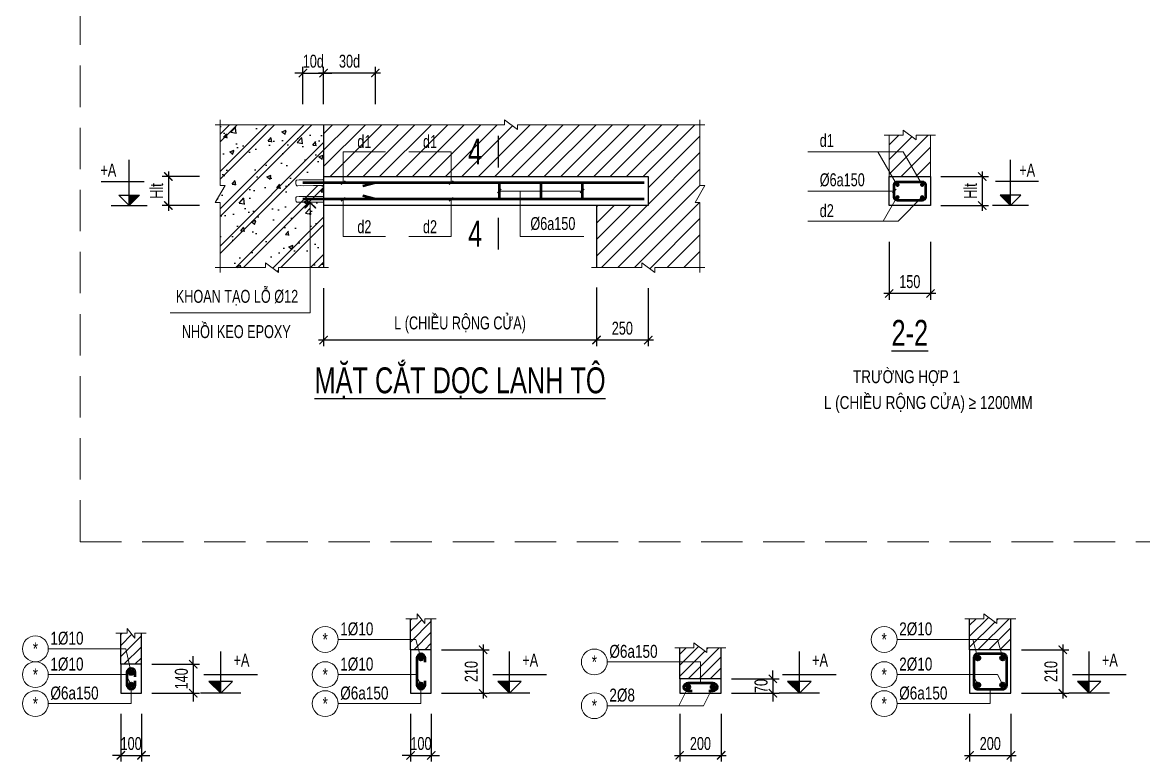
# Model space of a CAD drawing. Header units: millimetres. Extents: x 0 to 84100, y 0 to 158663.
# Drawn here: x 11077 to 16493, y 18820 to 22391 of the extents above; entities that cross this region are included whole.
import ezdxf
from ezdxf.enums import TextEntityAlignment as Align

# ---------------------------------------------------------------- set-up
doc = ezdxf.new("R2010")
doc.units = ezdxf.units.MM
doc.header["$LTSCALE"] = 800
doc.header["$MEASUREMENT"] = 0
doc.linetypes.add('HIDDEN', pattern=[0.375, 0.25, -0.125])
doc.layers.get('DEFPOINTS').update_dxf_attribs({"color": 87})
for name, color, linetype in [('CDC.02.DIM', 1, 'Continuous'), ('CDC.03.BORDER', 3, 'Continuous'), ('CDC.06.TEXT', 2, 'Continuous'), ('CDC.10.HATCH', 9, 'Continuous')]:
    doc.layers.add(name, color=color, linetype=linetype)
for name, color, linetype, lineweight in [('CDC.04.HIDDEN', 8, 'HIDDEN', 15), ('CDC.05.STEEL', 4, 'Continuous', 50), ('CDC.11.NOTE', 8, 'Continuous', 18), ('CDC.14.STEELNUM', 9, 'Continuous', 18), ('STEEL_NODE', 6, 'Continuous', 50)]:
    doc.layers.add(name, color=color, linetype=linetype, lineweight=lineweight)
doc.styles.add('KCS_SMTEXT', font='arial.ttf', dxfattribs={"width": 0.7})
doc.dimstyles.new('KCS_DIM25', dxfattribs={"dimtxt": 62.5, "dimasz": 40, "dimexe": 30, "dimexo": 0, "dimgap": 25, "dimtad": 1, "dimdec": 0, "dimzin": 13, "dimdsep": 46, "dimtxsty": 'KCS_SMTEXT', "dimblk": 'ARCHTICK', "dimcen": 0, "dimdle": 25, "dimclrd": 1, "dimclre": 1, "dimclrt": 2, "dimadec": 0, "dimazin": 0, "dimtfac": 1, "dimtdec": 0, "dimtix": 1, "dimtmove": 2, "dimatfit": 3, "dimfxl": 1, "dimtolj": 1, "dimtzin": 13, "dimarcsym": 0})

# ---------------------------------------------------------------- blocks, each defined once
blk = doc.blocks.new('_ArchTick')
at = {"color": 0, "linetype": 'ByBlock', "const_width": 0.15}
blk.add_lwpolyline([(-0.5, -0.5), (0.5, 0.5)], dxfattribs=at)
blk = doc.blocks.new('*D270')
at = {"layer": 'CDC.02.DIM', "color": 1, "lineweight": -2, "ltscale": 0.5, "transparency": 16777216}
for p, q in [((12532.1, 21106.6), (12532.1, 20826.6)), ((13849.8, 21110), (13849.8, 20826.6)), ((13874.8, 20856.6), (12507.1, 20856.6))]:
    blk.add_line(p, q, dxfattribs=at)
at = {"layer": 'DEFPOINTS', "color": 0, "ltscale": 0.5, "transparency": 16777216}
for p in [(12532.1, 21106.6), (13849.8, 21110), (12532.1, 20856.6)]:
    blk.add_point(p, dxfattribs=at)
at = {"layer": 'CDC.02.DIM', "color": 1, "lineweight": -2, "ltscale": 0.5, "transparency": 16777216, "xscale": 40, "yscale": 40, "zscale": 40, "rotation": 180}
blk.add_blockref('_ArchTick', (12532.1, 20856.6), dxfattribs=at)
at = {"layer": 'CDC.02.DIM', "color": 1, "lineweight": -2, "ltscale": 0.5, "transparency": 16777216, "xscale": 40, "yscale": 40, "zscale": 40}
blk.add_blockref('_ArchTick', (13849.8, 20856.6), dxfattribs=at)
at = {"layer": 'CDC.02.DIM', "color": 2, "ltscale": 0.5, "transparency": 16777216, "insert": (13191, 20929.9), "char_height": 62.5, "attachment_point": 5, "style": 'KCS_SMTEXT'}
blk.add_mtext('\\A1;L (CHIỀU RỘNG CỬA)', dxfattribs=at)
blk = doc.blocks.new('*D271')
at = {"layer": 'CDC.02.DIM', "color": 1, "lineweight": -2, "ltscale": 0.5, "transparency": 16777216}
for p, q in [((13849.8, 21106.6), (13849.8, 20826.6)), ((14099.8, 21107.1), (14099.8, 20826.6)), ((14124.8, 20856.6), (13824.8, 20856.6))]:
    blk.add_line(p, q, dxfattribs=at)
at = {"layer": 'DEFPOINTS', "color": 0, "ltscale": 0.5, "transparency": 16777216}
for p in [(13849.8, 21106.6), (14099.8, 21107.1), (13849.8, 20856.6)]:
    blk.add_point(p, dxfattribs=at)
at = {"layer": 'CDC.02.DIM', "color": 1, "lineweight": -2, "ltscale": 0.5, "transparency": 16777216, "xscale": 40, "yscale": 40, "zscale": 40, "rotation": 180}
blk.add_blockref('_ArchTick', (13849.8, 20856.6), dxfattribs=at)
at = {"layer": 'CDC.02.DIM', "color": 1, "lineweight": -2, "ltscale": 0.5, "transparency": 16777216, "xscale": 40, "yscale": 40, "zscale": 40}
blk.add_blockref('_ArchTick', (14099.8, 20856.6), dxfattribs=at)
at = {"layer": 'CDC.02.DIM', "color": 2, "ltscale": 0.5, "transparency": 16777216, "insert": (13974.8, 20913.5), "char_height": 62.5, "attachment_point": 5, "style": 'KCS_SMTEXT'}
blk.add_mtext('\\A1;250', dxfattribs=at)
blk = doc.blocks.new('*D272')
at = {"layer": 'CDC.02.DIM', "color": 1, "lineweight": -2, "ltscale": 0.5, "transparency": 16777216}
for p, q in [((11782.1, 21671.6), (11782.1, 21481.6)), ((11932.1, 21646.6), (11752.1, 21646.6)), ((11932.1, 21506.6), (11752.1, 21506.6))]:
    blk.add_line(p, q, dxfattribs=at)
at = {"layer": 'DEFPOINTS', "color": 0, "ltscale": 0.5, "transparency": 16777216}
for p in [(11932.1, 21646.6), (11782.1, 21506.6), (11932.1, 21506.6)]:
    blk.add_point(p, dxfattribs=at)
at = {"layer": 'CDC.02.DIM', "color": 1, "lineweight": -2, "ltscale": 0.5, "transparency": 16777216, "xscale": 40, "yscale": 40, "zscale": 40}
for p, rotation in [((11782.1, 21646.6), 90), ((11782.1, 21506.6), 270)]:
    blk.add_blockref('_ArchTick', p, dxfattribs=dict(at, rotation=rotation))
at = {"layer": 'CDC.02.DIM', "color": 2, "ltscale": 0.5, "transparency": 16777216, "insert": (11725.6, 21576.6), "char_height": 62.5, "attachment_point": 5, "rotation": 90, "style": 'KCS_SMTEXT'}
blk.add_mtext('\\A1;{\\C7;Hlt}', dxfattribs=at)
blk = doc.blocks.new('*D273')
at = {"layer": 'CDC.02.DIM', "color": 1, "lineweight": -2, "ltscale": 0.5, "transparency": 16777216}
for p, q in [((12532.1, 21996.6), (12532.1, 22176.6)), ((12782.1, 21996.2), (12782.1, 22176.6)), ((12807.1, 22146.6), (12507.1, 22146.6))]:
    blk.add_line(p, q, dxfattribs=at)
at = {"layer": 'DEFPOINTS', "color": 0, "ltscale": 0.5, "transparency": 16777216}
for p in [(12532.1, 22146.6), (12532.1, 21996.6), (12782.1, 21996.2)]:
    blk.add_point(p, dxfattribs=at)
at = {"layer": 'CDC.02.DIM', "color": 1, "lineweight": -2, "ltscale": 0.5, "transparency": 16777216, "xscale": 40, "yscale": 40, "zscale": 40, "rotation": 180}
blk.add_blockref('_ArchTick', (12532.1, 22146.6), dxfattribs=at)
at = {"layer": 'CDC.02.DIM', "color": 1, "lineweight": -2, "ltscale": 0.5, "transparency": 16777216, "xscale": 40, "yscale": 40, "zscale": 40}
blk.add_blockref('_ArchTick', (12782.1, 22146.6), dxfattribs=at)
at = {"layer": 'CDC.02.DIM', "color": 2, "ltscale": 0.5, "transparency": 16777216, "insert": (12657.1, 22203.5), "char_height": 62.5, "attachment_point": 5, "style": 'KCS_SMTEXT'}
blk.add_mtext('\\A1;{\\C7;30d}', dxfattribs=at)
blk = doc.blocks.new('*D274')
at = {"layer": 'CDC.02.DIM', "color": 1, "lineweight": -2, "ltscale": 0.5, "transparency": 16777216}
for p, q in [((12432.1, 21996.6), (12432.1, 22176.6)), ((12532.1, 21996.6), (12532.1, 22176.6)), ((12432.1, 22146.6), (12392.1, 22146.6)), ((12432.1, 22146.6), (12532.1, 22146.6)), ((12532.1, 22146.6), (12572.1, 22146.6))]:
    blk.add_line(p, q, dxfattribs=at)
at = {"layer": 'DEFPOINTS', "color": 0, "ltscale": 0.5, "transparency": 16777216}
for p in [(12532.1, 22146.6), (12432.1, 21996.6), (12532.1, 21996.6)]:
    blk.add_point(p, dxfattribs=at)
at = {"layer": 'CDC.02.DIM', "color": 1, "lineweight": -2, "ltscale": 0.5, "transparency": 16777216, "xscale": 40, "yscale": 40, "zscale": 40}
blk.add_blockref('_ArchTick', (12432.1, 22146.6), dxfattribs=at)
at = {"layer": 'CDC.02.DIM', "color": 1, "lineweight": -2, "ltscale": 0.5, "transparency": 16777216, "xscale": 40, "yscale": 40, "zscale": 40, "rotation": 180}
blk.add_blockref('_ArchTick', (12532.1, 22146.6), dxfattribs=at)
at = {"layer": 'CDC.02.DIM', "color": 2, "ltscale": 0.5, "transparency": 16777216, "insert": (12482.1, 22203.5), "char_height": 62.5, "attachment_point": 5, "style": 'KCS_SMTEXT'}
blk.add_mtext('\\A1;{\\C7;10d}', dxfattribs=at)
blk = doc.blocks.new('*D295')
at = {"layer": 'CDC.02.DIM', "color": 1, "lineweight": -2, "ltscale": 0.5, "transparency": 16777216}
for p, q in [((15263.4, 21331.6), (15263.4, 21051.6)), ((15463.4, 21331.6), (15463.4, 21051.6)), ((15488.4, 21081.6), (15238.4, 21081.6))]:
    blk.add_line(p, q, dxfattribs=at)
at = {"layer": 'DEFPOINTS', "color": 0, "ltscale": 0.5, "transparency": 16777216}
for p in [(15263.4, 21331.6), (15463.4, 21331.6), (15263.4, 21081.6)]:
    blk.add_point(p, dxfattribs=at)
at = {"layer": 'CDC.02.DIM', "color": 1, "lineweight": -2, "ltscale": 0.5, "transparency": 16777216, "xscale": 40, "yscale": 40, "zscale": 40, "rotation": 180}
blk.add_blockref('_ArchTick', (15263.4, 21081.6), dxfattribs=at)
at = {"layer": 'CDC.02.DIM', "color": 1, "lineweight": -2, "ltscale": 0.5, "transparency": 16777216, "xscale": 40, "yscale": 40, "zscale": 40}
blk.add_blockref('_ArchTick', (15463.4, 21081.6), dxfattribs=at)
at = {"layer": 'CDC.02.DIM', "color": 2, "ltscale": 0.5, "transparency": 16777216, "insert": (15363.4, 21138.5), "char_height": 62.5, "attachment_point": 5, "style": 'KCS_SMTEXT'}
blk.add_mtext('\\A1;{\\C7;150}', dxfattribs=at)
blk = doc.blocks.new('*D296')
at = {"layer": 'CDC.02.DIM', "color": 1, "lineweight": -2, "ltscale": 0.5, "transparency": 16777216}
for p, q in [((15713.4, 21671.6), (15713.4, 21481.6)), ((15513.4, 21646.6), (15743.4, 21646.6)), ((15513.4, 21506.6), (15743.4, 21506.6))]:
    blk.add_line(p, q, dxfattribs=at)
at = {"layer": 'DEFPOINTS', "color": 0, "ltscale": 0.5, "transparency": 16777216}
for p in [(15513.4, 21646.6), (15513.4, 21506.6), (15713.4, 21506.6)]:
    blk.add_point(p, dxfattribs=at)
at = {"layer": 'CDC.02.DIM', "color": 1, "lineweight": -2, "ltscale": 0.5, "transparency": 16777216, "xscale": 40, "yscale": 40, "zscale": 40}
for p, rotation in [((15713.4, 21646.6), 90), ((15713.4, 21506.6), 270)]:
    blk.add_blockref('_ArchTick', p, dxfattribs=dict(at, rotation=rotation))
at = {"layer": 'CDC.02.DIM', "color": 2, "ltscale": 0.5, "transparency": 16777216, "insert": (15656.8, 21576.6), "char_height": 62.5, "attachment_point": 5, "rotation": 90, "style": 'KCS_SMTEXT'}
blk.add_mtext('\\A1;{\\C7;Hlt}', dxfattribs=at)
blk = doc.blocks.new('*D313')
at = {"layer": 'CDC.02.DIM', "color": 1, "lineweight": -2, "transparency": 16777216}
for p, q in [((11552.1, 19050), (11552.1, 18820)), ((11652.1, 19050), (11652.1, 18820)), ((11552.1, 18850), (11512.1, 18850)), ((11552.1, 18850), (11652.1, 18850)), ((11652.1, 18850), (11692.1, 18850))]:
    blk.add_line(p, q, dxfattribs=at)
at = {"layer": 'DEFPOINTS', "color": 0, "transparency": 16777216}
for p in [(11552.1, 19050), (11652.1, 19050), (11652.1, 18850)]:
    blk.add_point(p, dxfattribs=at)
at = {"layer": 'CDC.02.DIM', "color": 1, "lineweight": -2, "transparency": 16777216, "xscale": 40, "yscale": 40, "zscale": 40}
blk.add_blockref('_ArchTick', (11552.1, 18850), dxfattribs=at)
at = {"layer": 'CDC.02.DIM', "color": 1, "lineweight": -2, "transparency": 16777216, "xscale": 40, "yscale": 40, "zscale": 40, "rotation": 180}
blk.add_blockref('_ArchTick', (11652.1, 18850), dxfattribs=at)
at = {"layer": 'CDC.02.DIM', "color": 2, "transparency": 16777216, "insert": (11602.1, 18906.9), "char_height": 62.5, "attachment_point": 5, "style": 'KCS_SMTEXT'}
blk.add_mtext('\\A1;100', dxfattribs=at)
blk = doc.blocks.new('*D314')
at = {"layer": 'CDC.02.DIM', "color": 1, "lineweight": -2, "transparency": 16777216}
for p, q in [((11702.1, 19290), (11932.1, 19290)), ((11902.1, 19290), (11902.1, 19330)), ((11902.1, 19290), (11902.1, 19150)), ((11702.1, 19150), (11932.1, 19150)), ((11902.1, 19150), (11902.1, 19110))]:
    blk.add_line(p, q, dxfattribs=at)
at = {"layer": 'DEFPOINTS', "color": 0, "transparency": 16777216}
for p in [(11702.1, 19290), (11702.1, 19150), (11902.1, 19150)]:
    blk.add_point(p, dxfattribs=at)
at = {"layer": 'CDC.02.DIM', "color": 1, "lineweight": -2, "transparency": 16777216, "xscale": 40, "yscale": 40, "zscale": 40}
for p, rotation in [((11902.1, 19290), 270), ((11902.1, 19150), 90)]:
    blk.add_blockref('_ArchTick', p, dxfattribs=dict(at, rotation=rotation))
at = {"layer": 'CDC.02.DIM', "color": 2, "transparency": 16777216, "insert": (11845.2, 19220), "char_height": 62.5, "attachment_point": 5, "rotation": 90, "style": 'KCS_SMTEXT'}
blk.add_mtext('\\A1;140', dxfattribs=at)
blk = doc.blocks.new('KCS_SNODE')
at = {"layer": 'STEEL_NODE'}
blk.add_hatch(color=256, dxfattribs=at).paths.add_polyline_path([(10, 0, 1), (-10, 0, 1)])
blk.add_circle((0, 0), 10, dxfattribs=at)
blk = doc.blocks.new('*D347')
at = {"layer": 'CDC.02.DIM', "color": 1, "lineweight": -2, "transparency": 16777216}
for p, q in [((12952.1, 19050), (12952.1, 18820)), ((13052.1, 19050), (13052.1, 18820)), ((12952.1, 18850), (12912.1, 18850)), ((12952.1, 18850), (13052.1, 18850)), ((13052.1, 18850), (13092.1, 18850))]:
    blk.add_line(p, q, dxfattribs=at)
at = {"layer": 'DEFPOINTS', "color": 0, "transparency": 16777216}
for p in [(12952.1, 19050), (13052.1, 19050), (13052.1, 18850)]:
    blk.add_point(p, dxfattribs=at)
at = {"layer": 'CDC.02.DIM', "color": 1, "lineweight": -2, "transparency": 16777216, "xscale": 40, "yscale": 40, "zscale": 40}
blk.add_blockref('_ArchTick', (12952.1, 18850), dxfattribs=at)
at = {"layer": 'CDC.02.DIM', "color": 1, "lineweight": -2, "transparency": 16777216, "xscale": 40, "yscale": 40, "zscale": 40, "rotation": 180}
blk.add_blockref('_ArchTick', (13052.1, 18850), dxfattribs=at)
at = {"layer": 'CDC.02.DIM', "color": 2, "transparency": 16777216, "insert": (13002.1, 18906.9), "char_height": 62.5, "attachment_point": 5, "style": 'KCS_SMTEXT'}
blk.add_mtext('\\A1;100', dxfattribs=at)
blk = doc.blocks.new('*D348')
at = {"layer": 'CDC.02.DIM', "color": 1, "lineweight": -2, "transparency": 16777216}
for p, q in [((13102.1, 19360), (13332.1, 19360)), ((13302.1, 19385), (13302.1, 19125)), ((13102.1, 19150), (13332.1, 19150))]:
    blk.add_line(p, q, dxfattribs=at)
at = {"layer": 'DEFPOINTS', "color": 0, "transparency": 16777216}
for p in [(13102.1, 19360), (13102.1, 19150), (13302.1, 19150)]:
    blk.add_point(p, dxfattribs=at)
at = {"layer": 'CDC.02.DIM', "color": 1, "lineweight": -2, "transparency": 16777216, "xscale": 40, "yscale": 40, "zscale": 40}
for p, rotation in [((13302.1, 19360), 90), ((13302.1, 19150), 270)]:
    blk.add_blockref('_ArchTick', p, dxfattribs=dict(at, rotation=rotation))
at = {"layer": 'CDC.02.DIM', "color": 2, "transparency": 16777216, "insert": (13245.2, 19255), "char_height": 62.5, "attachment_point": 5, "rotation": 90, "style": 'KCS_SMTEXT'}
blk.add_mtext('\\A1;210', dxfattribs=at)
blk = doc.blocks.new('*D349')
at = {"layer": 'CDC.02.DIM', "color": 1, "lineweight": -2, "transparency": 16777216}
for p, q in [((14252.1, 19050), (14252.1, 18820)), ((14452.1, 19050), (14452.1, 18820)), ((14227.1, 18850), (14477.1, 18850))]:
    blk.add_line(p, q, dxfattribs=at)
at = {"layer": 'DEFPOINTS', "color": 0, "transparency": 16777216}
for p in [(14252.1, 19050), (14452.1, 19050), (14452.1, 18850)]:
    blk.add_point(p, dxfattribs=at)
at = {"layer": 'CDC.02.DIM', "color": 1, "lineweight": -2, "transparency": 16777216, "xscale": 40, "yscale": 40, "zscale": 40, "rotation": 180}
blk.add_blockref('_ArchTick', (14252.1, 18850), dxfattribs=at)
at = {"layer": 'CDC.02.DIM', "color": 1, "lineweight": -2, "transparency": 16777216, "xscale": 40, "yscale": 40, "zscale": 40}
blk.add_blockref('_ArchTick', (14452.1, 18850), dxfattribs=at)
at = {"layer": 'CDC.02.DIM', "color": 2, "transparency": 16777216, "insert": (14352.1, 18906.9), "char_height": 62.5, "attachment_point": 5, "style": 'KCS_SMTEXT'}
blk.add_mtext('\\A1;200', dxfattribs=at)
blk = doc.blocks.new('*D350')
at = {"layer": 'CDC.02.DIM', "color": 1, "lineweight": -2, "transparency": 16777216}
for p, q in [((14702.1, 19220), (14702.1, 19260)), ((14502.1, 19220), (14732.1, 19220)), ((14702.1, 19220), (14702.1, 19150)), ((14502.1, 19150), (14732.1, 19150)), ((14702.1, 19150), (14702.1, 19110))]:
    blk.add_line(p, q, dxfattribs=at)
at = {"layer": 'DEFPOINTS', "color": 0, "transparency": 16777216}
for p in [(14502.1, 19220), (14502.1, 19150), (14702.1, 19150)]:
    blk.add_point(p, dxfattribs=at)
at = {"layer": 'CDC.02.DIM', "color": 1, "lineweight": -2, "transparency": 16777216, "xscale": 40, "yscale": 40, "zscale": 40}
for p, rotation in [((14702.1, 19220), 270), ((14702.1, 19150), 90)]:
    blk.add_blockref('_ArchTick', p, dxfattribs=dict(at, rotation=rotation))
at = {"layer": 'CDC.02.DIM', "color": 2, "transparency": 16777216, "insert": (14645.2, 19185), "char_height": 62.5, "attachment_point": 5, "rotation": 90, "style": 'KCS_SMTEXT'}
blk.add_mtext('\\A1;70', dxfattribs=at)
blk = doc.blocks.new('*D351')
at = {"layer": 'CDC.02.DIM', "color": 1, "lineweight": -2, "transparency": 16777216}
for p, q in [((15652.1, 19050), (15652.1, 18820)), ((15852.1, 19050), (15852.1, 18820)), ((15627.1, 18850), (15877.1, 18850))]:
    blk.add_line(p, q, dxfattribs=at)
at = {"layer": 'DEFPOINTS', "color": 0, "transparency": 16777216}
for p in [(15652.1, 19050), (15852.1, 19050), (15852.1, 18850)]:
    blk.add_point(p, dxfattribs=at)
at = {"layer": 'CDC.02.DIM', "color": 1, "lineweight": -2, "transparency": 16777216, "xscale": 40, "yscale": 40, "zscale": 40, "rotation": 180}
blk.add_blockref('_ArchTick', (15652.1, 18850), dxfattribs=at)
at = {"layer": 'CDC.02.DIM', "color": 1, "lineweight": -2, "transparency": 16777216, "xscale": 40, "yscale": 40, "zscale": 40}
blk.add_blockref('_ArchTick', (15852.1, 18850), dxfattribs=at)
at = {"layer": 'CDC.02.DIM', "color": 2, "transparency": 16777216, "insert": (15752.1, 18906.9), "char_height": 62.5, "attachment_point": 5, "style": 'KCS_SMTEXT'}
blk.add_mtext('\\A1;200', dxfattribs=at)
blk = doc.blocks.new('*D352')
at = {"layer": 'CDC.02.DIM', "color": 1, "lineweight": -2, "transparency": 16777216}
for p, q in [((15902.1, 19360), (16132.1, 19360)), ((16102.1, 19385), (16102.1, 19125)), ((15902.1, 19150), (16132.1, 19150))]:
    blk.add_line(p, q, dxfattribs=at)
at = {"layer": 'DEFPOINTS', "color": 0, "transparency": 16777216}
for p in [(15902.1, 19360), (15902.1, 19150), (16102.1, 19150)]:
    blk.add_point(p, dxfattribs=at)
at = {"layer": 'CDC.02.DIM', "color": 1, "lineweight": -2, "transparency": 16777216, "xscale": 40, "yscale": 40, "zscale": 40}
for p, rotation in [((16102.1, 19360), 90), ((16102.1, 19150), 270)]:
    blk.add_blockref('_ArchTick', p, dxfattribs=dict(at, rotation=rotation))
at = {"layer": 'CDC.02.DIM', "color": 2, "transparency": 16777216, "insert": (16045.2, 19255), "char_height": 62.5, "attachment_point": 5, "rotation": 90, "style": 'KCS_SMTEXT'}
blk.add_mtext('\\A1;210', dxfattribs=at)

msp = doc.modelspace()

# ---------------------------------------------------------------- hatches: boundary and pattern name
at = {"layer": 'CDC.10.HATCH'}
h = msp.add_hatch(dxfattribs=at)
h.set_pattern_fill('CHAU-01', color=256, scale=30, style=0, pattern_type=2)
h.set_pattern_definition([(50, (-3557631.1, 746648.06), (215.178055, -18.8256405), [22.5, -247.5]), (355, (-3557631.1, 746648.06), (-41.6254, 225.65764), [18, -198]), (100.4514, (-3557613.17, 746646.5), (173.552815, 206.831863), [19.122057, -210.342634]), (46.1842, (-3557631.1, 746708.06), (320.172315, -49.655704), [33.75, -371.25]), (96.6356, (-3557604.42, 746703.93), (280.398812, 292.23536), [28.683086, -315.5139]), (351.1842, (-3557631.1, 746708.06), (280.398584, 292.23558), [27, -297]), (21, (-3557601.1, 746693.06), (179.072116, -120.785667), [22.5, -247.5]), (326, (-3557601.1, 746693.06), (72.9946, 217.545014), [18, -198]), (71.4514, (-3557586.18, 746683), (252.066789, 96.759149), [19.122057, -210.342634]), (37.5, (-3557631.1, 746648.065), (3.6479566, 99.8681561), [0, -195.6, 0, -201, 0, -198.75]), (7.5, (-3557631.1, 746648.06), (78.9208612, 118.3235136), [0, -114.6, 0, -191.1, 0, -75.75]), (327.5, (-3557698, 746648.065), (160.1467309, -6.7664615), [0, -75, 0, -234, 0, -310.5]), (317.5, (-3557728, 746648.06), (174.955851, 30.0314947), [0, -97.5, 0, -155.4, 0, -220.5]), (45, (-3557631.1, 746648.06), (-90.1561146, 90.1561146), []), (45, (-3557631.1, 746684.81), (-90.1561146, 90.1561146), [])])
h.paths.add_polyline_path([(12532.1, 21896.6), (12032.1, 21896.6), (12032.1, 21602.9), (12055.6, 21602.9), (12008.7, 21520.4), (12032.1, 21520.4), (12032.1, 21206.6), (12250.9, 21206.6), (12250.9, 21230.1), (12313.4, 21183.2), (12313.4, 21206.6), (12532.1, 21206.6), (12532.1, 21602.6), (12527.1, 21602.6), (12482.4, 21602.7), (12433.4, 21602.3), (12418.4, 21603), (12407, 21602.2), (12402.6, 21602.4), (12399.4, 21606.2), (12398.1, 21611.7), (12398, 21618.1), (12398.5, 21624.8), (12400.6, 21629.2), (12413.3, 21629.9), (12427.9, 21629.9), (12449.1, 21630.9), (12532.1, 21630.5)])
h.paths.add_polyline_path([(12441, 21495.4), (12467.5, 21521.9), (12494.1, 21495.4), (12492.3, 21493.6), (12467.5, 21519.4), (12442.8, 21493.6)], flags=16)
h = msp.add_hatch(dxfattribs=at)
h.set_pattern_fill('ANSI31', color=256, scale=450, style=0)
h.set_pattern_definition([(45, (-3557631.104, 746648.065), (-39.7747564, 39.7747564), [])])
h.paths.add_polyline_path([(14349.8, 21896.6), (13468.2, 21896.6), (13468.2, 21873.2), (13405.7, 21920.1), (13405.7, 21896.6), (12532.1, 21896.6), (12532.1, 21646.6), (14099.8, 21646.6), (14099.8, 21506.6), (13849.8, 21506.6), (13849.8, 21206.6), (14068.6, 21206.6), (14068.6, 21230.1), (14131.1, 21183.2), (14131.1, 21206.6), (14349.8, 21206.6), (14349.8, 21520.4), (14326.4, 21520.4), (14373.3, 21602.9), (14349.8, 21602.9)])
h.paths.add_polyline_path([(12995.8, 21769), (13095.7, 21769), (13095.7, 21864.7), (12995.8, 21864.7)], flags=24)
h.paths.add_polyline_path([(13198.6, 21673.8), (13329.1, 21673.8), (13329.1, 21861.3), (13198.6, 21861.3)], flags=24)
h.paths.add_polyline_path([(12678.8, 21769), (12778.7, 21769), (12778.7, 21864.7), (12678.8, 21864.7)], flags=24)
h = msp.add_hatch(dxfattribs=at)
h.set_pattern_fill('ANSI31', color=256, scale=400, style=0)
h.set_pattern_definition([(45, (-3575497.466, 311075.28), (-35.35533906, 35.35533906), [])])
h.paths.add_polyline_path([(15463.4, 21846.6), (15394.6, 21846.6), (15394.6, 21823.2), (15332.1, 21870.1), (15332.1, 21846.6), (15263.4, 21846.6), (15263.4, 21766.6), (15331, 21766.6), (15400.2, 21646.6), (15463.4, 21646.6)])
h.paths.add_polyline_path([(15331, 21766.6), (15263.4, 21766.6), (15263.4, 21672.6), (15278.4, 21646.6), (15400.2, 21646.6)])
h.paths.add_polyline_path([(15263.4, 21672.6), (15263.4, 21646.6), (15278.4, 21646.6)], flags=17)
h = msp.add_hatch(dxfattribs=at)
h.set_pattern_fill('ANSI31', color=256, scale=300, style=0)
h.set_pattern_definition([(45, (191407.19, -983510.537), (-26.5165043, 26.5165043), [])])
h.paths.add_polyline_path([(13052.1, 19510), (13020.8, 19510), (13020.8, 19486.6), (12983.3, 19533.4), (12983.3, 19510), (12952.1, 19510), (12952.1, 19360), (13052.1, 19360)])
h = msp.add_hatch(dxfattribs=at)
h.set_pattern_fill('ANSI31', color=256, scale=300, style=0)
h.set_pattern_definition([(45, (195444.69, -983152.78), (-26.5165043, 26.5165043), [])])
h.paths.add_polyline_path([(15852.1, 19510), (15783.3, 19510), (15783.3, 19486.6), (15720.8, 19533.4), (15720.8, 19510), (15652.1, 19510), (15652.1, 19360), (15852.1, 19360)])
h = msp.add_hatch(dxfattribs=at)
h.set_pattern_fill('ANSI31', color=256, scale=300, style=0)
h.set_pattern_definition([(45, (190007.19, -983580.537), (-26.5165043, 26.5165043), [])])
h.paths.add_polyline_path([(11652.1, 19440), (11620.8, 19440), (11620.8, 19416.6), (11583.3, 19463.4), (11583.3, 19440), (11552.1, 19440), (11552.1, 19290), (11652.1, 19290)])
h = msp.add_hatch(dxfattribs=at)
h.set_pattern_fill('ANSI31', color=256, scale=300, style=0)
h.set_pattern_definition([(45, (194044.69, -983292.78), (-26.5165043, 26.5165043), [])])
h.paths.add_polyline_path([(14452.1, 19370), (14383.3, 19370), (14383.3, 19346.6), (14320.8, 19393.4), (14320.8, 19370), (14252.1, 19370), (14252.1, 19220), (14452.1, 19220)])

# ---------------------------------------------------------------- linework, layer by layer
at = {"layer": 'CDC.02.DIM', "color": 1, "linetype": 'ByBlock'}
for p, q in [((11592.7, 21506.6), (11592.7, 21727.2)), ((15850, 21506.6), (15850, 21727.2)), ((11457.9, 21623.4), (11664.6, 21623.4)), ((15984.8, 21623.4), (15778.1, 21623.4)), ((11542.4, 21556.9), (11643, 21556.9)), ((11592.7, 21506.6), (11542.4, 21556.9)), ((11592.7, 21506.6), (11643, 21556.9)), ((15900.3, 21556.9), (15799.7, 21556.9)), ((15850, 21506.6), (15799.7, 21556.9)), ((15850, 21506.6), (15900.3, 21556.9)), ((11506.1, 21506.6), (11679.3, 21506.6)), ((15936.6, 21506.6), (15763.4, 21506.6)), ((12035, 19150), (12035, 19351.1)), ((13429.8, 19150), (13429.8, 19351.1)), ((14829.8, 19150), (14829.8, 19351.1)), ((16229.8, 19150), (16229.8, 19351.1)), ((12213.2, 19239.9), (11953.8, 19239.9)), ((13608.1, 19239.9), (13348.6, 19239.9)), ((15008.1, 19239.9), (14748.6, 19239.9)), ((16408.1, 19239.9), (16148.6, 19239.9)), ((12091.8, 19206.8), (11978.2, 19206.8)), ((12035, 19150), (11978.2, 19206.8)), ((12035, 19150), (12091.8, 19206.8)), ((13486.6, 19206.8), (13373, 19206.8)), ((13429.8, 19150), (13373, 19206.8)), ((13429.8, 19150), (13486.6, 19206.8)), ((14886.6, 19206.8), (14773, 19206.8)), ((14829.8, 19150), (14773, 19206.8)), ((14829.8, 19150), (14886.6, 19206.8)), ((16286.6, 19206.8), (16173, 19206.8)), ((16229.8, 19150), (16173, 19206.8)), ((16229.8, 19150), (16286.6, 19206.8)), ((12132.7, 19150), (11937.3, 19150)), ((13527.5, 19150), (13332.1, 19150)), ((14927.5, 19150), (14732.1, 19150)), ((16327.5, 19150), (16132.1, 19150))]:
    msp.add_line(p, q, dxfattribs=at)
at = {"layer": 'CDC.02.DIM'}
for points in [[(11643, 21556.9), (11592.7, 21506.6), (11592.7, 21556.9)], [(15799.7, 21556.9), (15850, 21506.6), (15850, 21556.9)], [(11978.2, 19206.8), (12035, 19150), (12035, 19206.8)], [(11978.2, 19206.8), (12035, 19150), (12035, 19206.8)], [(11978.2, 19206.8), (12035, 19150), (12035, 19206.8)], [(11978.2, 19206.8), (12035, 19150), (12035, 19206.8)], [(13373, 19206.8), (13429.8, 19150), (13429.8, 19206.8)], [(13373, 19206.8), (13429.8, 19150), (13429.8, 19206.8)], [(13373, 19206.8), (13429.8, 19150), (13429.8, 19206.8)], [(13373, 19206.8), (13429.8, 19150), (13429.8, 19206.8)], [(14773, 19206.8), (14829.8, 19150), (14829.8, 19206.8)], [(14773, 19206.8), (14829.8, 19150), (14829.8, 19206.8)], [(14773, 19206.8), (14829.8, 19150), (14829.8, 19206.8)], [(14773, 19206.8), (14829.8, 19150), (14829.8, 19206.8)], [(16173, 19206.8), (16229.8, 19150), (16229.8, 19206.8)], [(16173, 19206.8), (16229.8, 19150), (16229.8, 19206.8)], [(16173, 19206.8), (16229.8, 19150), (16229.8, 19206.8)], [(16173, 19206.8), (16229.8, 19150), (16229.8, 19206.8)]]:
    msp.add_solid(points, dxfattribs=at)
at = {"layer": 'CDC.03.BORDER', "ltscale": 0.5}
for p, q in [((12952.1, 19360), (12952.1, 19510)), ((13052.1, 19360), (13052.1, 19510)), ((15652.1, 19360), (15652.1, 19510)), ((15852.1, 19360), (15852.1, 19510)), ((11552.1, 19290), (11552.1, 19440)), ((11652.1, 19290), (11652.1, 19440)), ((14252.1, 19220), (14252.1, 19370)), ((14452.1, 19220), (14452.1, 19370))]:
    msp.add_line(p, q, dxfattribs=at)
at = {"layer": 'CDC.03.BORDER'}
for points in [[(12532.1, 21896.6), (12532.1, 21206.6)], [(12532.1, 21646.6), (14099.8, 21646.6), (14099.8, 21506.6), (12532.1, 21506.6)], [(13849.8, 21506.6), (13849.8, 21206.6)], [(12952.1, 19150), (13052.1, 19150), (13052.1, 19360), (12952.1, 19360), (12952.1, 19150)], [(15652.1, 19150), (15852.1, 19150), (15852.1, 19360), (15652.1, 19360), (15652.1, 19150)], [(11552.1, 19150), (11652.1, 19150), (11652.1, 19290), (11552.1, 19290), (11552.1, 19150)], [(14252.1, 19150), (14452.1, 19150), (14452.1, 19220), (14252.1, 19220), (14252.1, 19150)]]:
    msp.add_lwpolyline(points, dxfattribs=at)
msp.add_lwpolyline([(15463.4, 21506.6), (15263.4, 21506.6), (15263.4, 21646.6), (15463.4, 21646.6)], close=True, dxfattribs=at)
at = {"layer": 'CDC.04.HIDDEN'}
for q in [(11355.3, 28950), (18355.3, 19882.4)]:
    msp.add_line((11355.3, 19882.4), q, dxfattribs=at)
at = {"layer": 'CDC.05.STEEL'}
for p, q in [((12782.1, 21616.6), (12432.1, 21616.6)), ((12782.1, 21616.6), (12722.1, 21599.7)), ((13380.6, 21616.6), (13380.6, 21536.6)), ((13580.6, 21616.6), (13580.6, 21536.6)), ((13780.6, 21616.6), (13780.6, 21536.6)), ((12782.1, 21536.6), (12432.1, 21536.6)), ((12782.1, 21536.6), (12722.1, 21553.5))]:
    msp.add_line(p, q, dxfattribs=at)
for points in [[(14079.8, 21616.6), (12532.1, 21616.6)], [(14079.8, 21536.6), (12532.1, 21536.6)]]:
    msp.add_lwpolyline(points, dxfattribs=at)
msp.add_lwpolyline([(15423.4, 21531.6), (15303.4, 21531.6, -0.414214), (15288.4, 21546.6), (15288.4, 21606.6, -0.414214), (15303.4, 21621.6), (15423.4, 21621.6, -0.414214), (15438.4, 21606.6), (15438.4, 21546.6, -0.414214)], format="xyb", close=True, dxfattribs=at)
for points in [[(13022.1, 19300), (13022.1, 19320, 1), (12982.1, 19320), (12982.1, 19190, 1), (13022.1, 19190), (13022.1, 19210)], [(15672.1, 19320), (15672.1, 19190, 0.414214), (15692.1, 19170), (15812.1, 19170, 0.414214), (15832.1, 19190), (15832.1, 19320, 0.414214), (15812.1, 19340), (15692.1, 19340, 0.414214), (15672.1, 19320)], [(11622.1, 19230), (11622.1, 19250, 1), (11582.1, 19250), (11582.1, 19190, 1), (11622.1, 19190), (11622.1, 19210)], [(14312.1, 19160), (14292.1, 19160, -1), (14292.1, 19200), (14412.1, 19200, -1), (14412.1, 19160), (14392.1, 19160)]]:
    msp.add_lwpolyline(points, format="xyb", dxfattribs=at)
at = {"layer": 'CDC.06.TEXT', "color": 4, "linetype": 'ByBlock'}
for p, q in [((13374.9, 21843.5), (13374.9, 21690.1)), ((13374.9, 21446.9), (13374.9, 21293.5))]:
    msp.add_line(p, q, dxfattribs=at)
at = {"layer": 'CDC.11.NOTE', "linetype": 'ByBlock'}
for p, q in [((15263.4, 21646.6), (15263.4, 21846.6)), ((15463.4, 21646.6), (15463.4, 21846.6)), ((14870.5, 21766.6), (15331, 21766.6)), ((15304.4, 21601.6), (15209.1, 21766.6)), ((15426.2, 21601.6), (15331, 21766.6)), ((14870.5, 21576.6), (15288.4, 21576.6)), ((15304.4, 21551.6), (15235.1, 21431.6)), ((15426.2, 21551.6), (15306.9, 21431.6)), ((14870.5, 21431.6), (15306.9, 21431.6))]:
    msp.add_line(p, q, dxfattribs=at)
at = {"layer": 'CDC.11.NOTE', "color": 3}
for p, q in [((12635.4, 21625.9), (12616.8, 21607.3)), ((13157.6, 21625.9), (13139.1, 21607.3)), ((13389.9, 21585.9), (13371.3, 21567.3)), ((13789.9, 21585.9), (13771.3, 21567.3)), ((15297.7, 21585.9), (15279.1, 21567.3)), ((12635.4, 21545.9), (12616.8, 21527.3)), ((13157.6, 21545.9), (13139.1, 21527.3))]:
    msp.add_line(p, q, dxfattribs=at)
at = {"layer": 'CDC.11.NOTE'}
for p, q in [((13780.6, 21576.6), (13380.6, 21576.6)), ((12602.1, 19410), (12977.1, 19410)), ((13002.1, 19320), (12977.1, 19410)), ((15302.1, 19410), (15787.1, 19410)), ((15692.1, 19320), (15667.1, 19410)), ((15812.1, 19320), (15787.1, 19410)), ((11202.1, 19365), (11577.1, 19365)), ((11602.1, 19250), (11577.1, 19365)), ((13902.1, 19301.3), (14352.1, 19301.3)), ((14352.1, 19301.3), (14352.1, 19200)), ((11202.1, 19240), (11577.1, 19240)), ((11602.1, 19190), (11577.1, 19240)), ((12602.1, 19240), (12977.1, 19240)), ((13002.1, 19190), (12977.1, 19240)), ((15302.1, 19240), (15787.1, 19240)), ((15692.1, 19190), (15667.1, 19240)), ((15812.1, 19190), (15787.1, 19240)), ((14292.1, 19180), (14247.1, 19090)), ((14412.1, 19180), (14367.1, 19090)), ((11602.1, 19100), (11602.1, 19170)), ((13002.1, 19100), (13002.1, 19170)), ((15752.1, 19100), (15752.1, 19170)), ((11202.1, 19100), (11602.1, 19100)), ((12602.1, 19100), (13002.1, 19100)), ((13902.1, 19090), (14367.1, 19090)), ((15302.1, 19100), (15752.1, 19100))]:
    msp.add_line(p, q, dxfattribs=at)
at = {"layer": 'CDC.11.NOTE', "ltscale": 0.5}
for points in [[(12032.1, 21920.1), (12032.1, 21602.9), (12055.6, 21602.9), (12008.7, 21520.4), (12032.1, 21520.4), (12032.1, 21183.2)], [(12008.7, 21896.6), (13405.7, 21896.6), (13405.7, 21920.1), (13468.2, 21873.2), (13468.2, 21896.6), (14373.3, 21896.6)], [(14349.8, 21183.2), (14349.8, 21520.4), (14326.4, 21520.4), (14373.3, 21602.9), (14349.8, 21602.9), (14349.8, 21920.1)], [(12555.6, 21206.6), (12313.4, 21206.6), (12313.4, 21183.2), (12250.9, 21230.1), (12250.9, 21206.6), (12008.7, 21206.6)], [(13826.4, 21206.6), (14068.6, 21206.6), (14068.6, 21230.1), (14131.1, 21183.2), (14131.1, 21206.6), (14373.3, 21206.6)]]:
    msp.add_lwpolyline(points, dxfattribs=at)
at = {"layer": 'CDC.11.NOTE', "ltscale": 0.5, "flags": 128}
msp.add_lwpolyline([(15240, 21846.6), (15332.1, 21846.6), (15332.1, 21870.1), (15394.6, 21823.2), (15394.6, 21846.6), (15486.8, 21846.6)], dxfattribs=at)
at = {"layer": 'CDC.11.NOTE'}
for points in [[(12831.2, 21766.6), (12626.1, 21766.6), (12626.1, 21616.6)], [(12943.3, 21766.6), (13148.4, 21766.6), (13148.4, 21616.6)], [(12532.1, 21630.5), (12449.1, 21630.9), (12427.9, 21629.9), (12413.3, 21629.9), (12400.6, 21629.2), (12398.5, 21624.8), (12398, 21618.1), (12398.1, 21611.7), (12399.4, 21606.2), (12402.6, 21602.4), (12407, 21602.2), (12418.4, 21603), (12433.4, 21602.3), (12482.4, 21602.7), (12527.1, 21602.6), (12532.1, 21602.6)], [(13788.6, 21356.6), (13480.6, 21356.6), (13480.6, 21576.6)], [(11790.4, 20988.4), (12467.5, 20988.4), (12467.5, 21521.9)], [(12532.1, 21550.5), (12449.1, 21550.9), (12427.9, 21549.9), (12413.3, 21549.9), (12400.6, 21549.2), (12398.5, 21544.8), (12398, 21538.1), (12398.1, 21531.7), (12399.4, 21526.2), (12402.6, 21522.4), (12407, 21522.2), (12418.4, 21523), (12433.4, 21522.3), (12482.4, 21522.7), (12527.1, 21522.6), (12532.1, 21522.6)], [(12467.5, 21519.4), (12467.5, 21521.9), (12494.1, 21495.4), (12492.3, 21493.6), (12467.5, 21519.4), (12442.8, 21493.6), (12441, 21495.4), (12467.5, 21521.9)], [(12831.2, 21356.6), (12626.1, 21356.6), (12626.1, 21536.6)], [(12943.3, 21356.6), (13148.4, 21356.6), (13148.4, 21536.6)], [(12928.6, 19510), (12983.3, 19510), (12983.3, 19533.4), (13020.8, 19486.6), (13020.8, 19510), (13075.5, 19510)], [(15628.6, 19510), (15720.8, 19510), (15720.8, 19533.4), (15783.3, 19486.6), (15783.3, 19510), (15875.5, 19510)], [(11528.6, 19440), (11583.3, 19440), (11583.3, 19463.4), (11620.8, 19416.6), (11620.8, 19440), (11675.5, 19440)], [(14228.6, 19370), (14320.8, 19370), (14320.8, 19393.4), (14383.3, 19346.6), (14383.3, 19370), (14475.5, 19370)]]:
    msp.add_lwpolyline(points, dxfattribs=at)
at = {"layer": 'CDC.14.STEELNUM'}
for centre in [(12539.6, 19410), (15239.6, 19410), (11139.6, 19365), (13839.6, 19301.3), (11139.6, 19240), (12539.6, 19240), (15239.6, 19240), (11139.6, 19100), (12539.6, 19100), (13839.6, 19090), (15239.6, 19100)]:
    msp.add_circle(centre, 62.5, dxfattribs=at)
at = {"layer": 'STEEL_NODE', "const_width": 10}
for points in [[(15307, 21610.5, -1), (15300.8, 21602.7, -1)], [(15419.8, 21610.5, 1), (15426, 21602.7, 1)], [(15307, 21542.7, 1), (15300.8, 21550.5, 1)], [(15419.8, 21542.7, -1), (15426, 21550.5, -1)]]:
    msp.add_lwpolyline(points, format="xyb", close=True, dxfattribs=at)

# ---------------------------------------------------------------- block references
at = {"layer": 'STEEL_NODE'}
for p in [(13002.1, 19320), (15692.1, 19320), (15812.1, 19320), (11602.1, 19250), (11602.1, 19190), (13002.1, 19190), (15692.1, 19190), (15812.1, 19190)]:
    msp.add_blockref('KCS_SNODE', p, dxfattribs=at)
at = {"layer": 'STEEL_NODE', "xscale": -1, "rotation": 180}
for p in [(14292.1, 19180), (14412.1, 19180)]:
    msp.add_blockref('KCS_SNODE', p, dxfattribs=at)

# ---------------------------------------------------------------- texts
at = {"layer": 'CDC.06.TEXT', "style": 'KCS_SMTEXT', "width": 0.7}
for s, p in [('d1', (12728.7, 21816.9)), ('d1', (13045.8, 21816.9)), ('%%C6a150', (13639.3, 21419.6)), ('d2', (12728.7, 21405.4)), ('d2', (13045.8, 21405.4)), ('+A', (12135.2, 19310.4)), ('+A', (13530, 19310.4)), ('+A', (14930, 19310.4)), ('+A', (16330, 19310.4))]:
    msp.add_text(s, height=62.5, dxfattribs=at).set_placement(p, align=Align.MIDDLE)
at = {"layer": 'CDC.06.TEXT', "color": 4, "linetype": 'ByBlock', "style": 'KCS_SMTEXT', "width": 0.7}
for p in [(13263.9, 21767.5), (13263.9, 21370.9)]:
    msp.add_text('4', height=125, dxfattribs=at).set_placement(p, align=Align.MIDDLE)
at = {"layer": 'CDC.06.TEXT', "style": 'KCS_SMTEXT', "width": 0.7}
for s, p in [('d1', (14928.3, 21820.9)), ('%%C6a150', (14928.3, 21630.9)), ('d2', (14928.3, 21481.7))]:
    msp.add_text(s, height=62.5, dxfattribs=at).set_placement(p, align=Align.MIDDLE_LEFT)
at = {"layer": 'CDC.06.TEXT', "linetype": 'ByBlock', "style": 'KCS_SMTEXT', "width": 0.7}
for p in [(11453.9, 21646.7), (15892.2, 21646.7)]:
    msp.add_text('+A', height=62.5, dxfattribs=at).set_placement(p)
at = {"layer": 'CDC.06.TEXT', "color": 2, "style": 'KCS_SMTEXT', "width": 0.7}
for s, p in [('KHOAN TẠO LỖ %%C12', (11818.1, 21036.5)), ('NHỒI KEO EPOXY', (11846.9, 20866))]:
    msp.add_text(s, height=62.5, dxfattribs=at).set_placement(p)
at = {"layer": 'CDC.06.TEXT', "color": 4, "style": 'KCS_SMTEXT', "width": 0.7}
for s, p in [('%%U2-2', (15363.4, 20892.2)), ('%%UMẶT CẮT DỌC LANH TÔ', (13191, 20667.2))]:
    msp.add_text(s, height=125, dxfattribs=at).set_placement(p, align=Align.MIDDLE)
at = {"layer": 'CDC.06.TEXT', "style": 'KCS_SMTEXT', "width": 0.75}
for s, p in [('TRƯỜNG HỢP 1', (15088.6, 20648.4)), ('L (CHIỀU RỘNG CỬA) ≥ 1200MM', (14948.1, 20523.4)), ('1%%c10', (11212.1, 19385)), ('1%%c10', (12612.1, 19430)), ('2%%c10', (15312.1, 19430)), ('%%C6a150', (13912.1, 19321.3)), ('1%%c10', (11212.1, 19260)), ('1%%c10', (12612.1, 19260)), ('2%%c10', (15312.1, 19260)), ('%%C6a150', (11212.1, 19120)), ('%%C6a150', (12612.1, 19120)), ('2%%c8', (13912.1, 19110)), ('%%C6a150', (15312.1, 19120))]:
    msp.add_text(s, height=62.5, dxfattribs=at).set_placement(p)
at = {"layer": 'CDC.14.STEELNUM', "color": 2, "style": 'KCS_SMTEXT', "width": 0.75}
for p in [(11139.6, 19365), (12539.6, 19410), (15239.6, 19410), (13839.6, 19301.3), (11139.6, 19240), (12539.6, 19240), (15239.6, 19240), (11139.6, 19100), (12539.6, 19100), (13839.6, 19090), (15239.6, 19100)]:
    msp.add_text('*', height=62.5, dxfattribs=at).set_placement(p, align=Align.MIDDLE_CENTER)

# ---------------------------------------------------------------- dimensions: what is measured, and where the dimension line sits
at = {"layer": 'CDC.02.DIM', "ltscale": 0.5}
for base, p1, p2, angle, text, picture, middle in [((12532.1, 22146.6), (12432.1, 21996.6), (12532.1, 21996.6), 180, '{\\C7;10d}', '*D274', (12482.1, 22203.5)), ((11782.1, 21506.6), (11932.1, 21646.6), (11932.1, 21506.6), 90, '{\\C7;Hlt}', '*D272', (11725.6, 21576.6))]:
    dim = msp.add_linear_dim(base=base, p1=p1, p2=p2, angle=angle, text=text, dimstyle='KCS_DIM25', dxfattribs=at)
    dim.commit()
    dim.dimension.update_dxf_attribs({"geometry": picture, "text_midpoint": middle})
for base, p1, p2, text, picture, middle in [((12532.1, 22146.6), (12782.1, 21996.2), (12532.1, 21996.6), '{\\C7;30d}', '*D273', (12657.1, 22203.5)), ((15263.4, 21081.6), (15463.4, 21331.6), (15263.4, 21331.6), '{\\C7;150}', '*D295', (15363.4, 21138.5)), ((12532.1, 20856.6), (13849.8, 21110), (12532.1, 21106.6), 'L (CHIỀU RỘNG CỬA)', '*D270', (13191, 20929.9))]:
    dim = msp.add_linear_dim(base=base, p1=p1, p2=p2, text=text, dimstyle='KCS_DIM25', dxfattribs=at)
    dim.commit()
    dim.dimension.update_dxf_attribs({"geometry": picture, "text_midpoint": middle})
dim = msp.add_aligned_dim(p1=(15513.4, 21646.6), p2=(15513.4, 21506.6), distance=200, text='{\\C7;Hlt}', dimstyle='KCS_DIM25', dxfattribs=at)
dim.commit()
dim.dimension.update_dxf_attribs({"geometry": '*D296', "text_midpoint": (15656.8, 21576.6)})
dim = msp.add_linear_dim(base=(13849.8, 20856.6), p1=(14099.8, 21107.1), p2=(13849.8, 21106.6), dimstyle='KCS_DIM25', dxfattribs=at)
dim.commit()
dim.dimension.update_dxf_attribs({"geometry": '*D271', "text_midpoint": (13974.8, 20913.5)})
at = {"layer": 'CDC.02.DIM'}
for p1, p2, distance, picture, middle in [((13102.1, 19360), (13102.1, 19150), 200, '*D348', (13245.2, 19255)), ((15902.1, 19360), (15902.1, 19150), 200, '*D352', (16045.2, 19255)), ((11702.1, 19290), (11702.1, 19150), 200, '*D314', (11845.2, 19220)), ((14502.1, 19220), (14502.1, 19150), 200, '*D350', (14645.2, 19185)), ((11552.1, 19050), (11652.1, 19050), -200, '*D313', (11602.1, 18906.9)), ((12952.1, 19050), (13052.1, 19050), -200, '*D347', (13002.1, 18906.9)), ((14252.1, 19050), (14452.1, 19050), -200, '*D349', (14352.1, 18906.9)), ((15652.1, 19050), (15852.1, 19050), -200, '*D351', (15752.1, 18906.9))]:
    dim = msp.add_aligned_dim(p1=p1, p2=p2, distance=distance, dimstyle='KCS_DIM25', dxfattribs=at)
    dim.commit()
    dim.dimension.update_dxf_attribs({"geometry": picture, "text_midpoint": middle})

doc.saveas('drawing.dxf')
